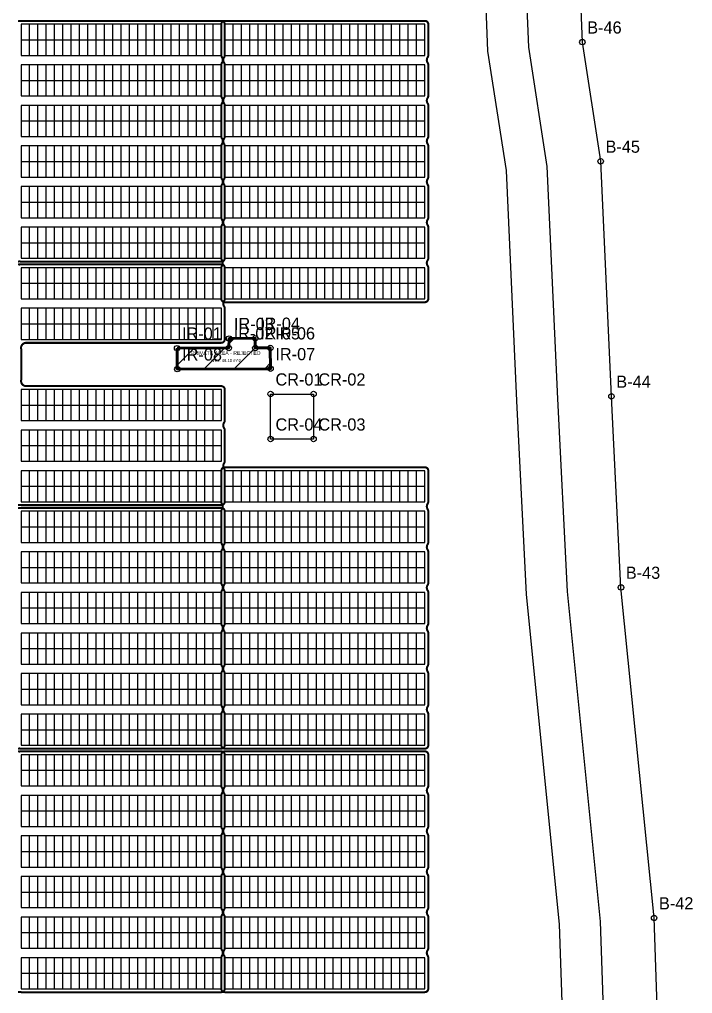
# Model space of a CAD drawing. Header units: metres. Extents: x 534950 to 535747, y 2266404 to 2267123.
# Drawn here: x 535087.8 to 535187.3, y 2266716.9 to 2266860.9 of the extents above; entities that cross this region are included whole.
import ezdxf
from ezdxf.enums import TextEntityAlignment as Align

# ---------------------------------------------------------------- set-up
doc = ezdxf.new("R2010")
doc.units = ezdxf.units.M
for name, color, linetype in [('BOUNDARY', 7, 'Continuous'), ('BOUNDARY_POINTS', 7, 'Continuous'), ('CONTROL_ROOM_POINTS', 1, 'Continuous'), ('EXCLUSIONS', 1, 'Continuous'), ('GROUP_BOUNDARY', 1, 'Continuous'), ('INVERTER_ROOM_POINTS', 6, 'Continuous'), ('MODULES', 5, 'Continuous'), ('PRIVATE_AREA_HATCH', 1, 'Continuous'), ('PRIVATE_AREA_LABEL', 1, 'Continuous'), ('PRIVATE_AREA_OUTLINE', 1, 'Continuous'), ('PV_TABLES', 3, 'Continuous'), ('SERVICE_ROAD', 1, 'Continuous')]:
    doc.layers.add(name, color=color, linetype=linetype)

# ---------------------------------------------------------------- blocks, each defined once
blk = doc.blocks.new('PV_TABLE_2x24')
at = {"layer": 'MODULES'}
for p, q in [((1.23333, 0), (1.23333, 4.6)), ((2.46666, 0), (2.46666, 4.6)), ((3.69999, 0), (3.69999, 4.6)), ((4.93332, 0), (4.93332, 4.6)), ((6.16665, 0), (6.16665, 4.6)), ((7.39998, 0), (7.39998, 4.6)), ((8.63331, 0), (8.63331, 4.6)), ((9.86664, 0), (9.86664, 4.6)), ((11.09997, 0), (11.09997, 4.6)), ((12.3333, 0), (12.3333, 4.6)), ((13.56663, 0), (13.56663, 4.6)), ((14.79996, 0), (14.79996, 4.6)), ((16.03329, 0), (16.03329, 4.6)), ((17.26662, 0), (17.26662, 4.6)), ((18.49995, 0), (18.49995, 4.6)), ((19.73328, 0), (19.73328, 4.6)), ((20.96661, 0), (20.96661, 4.6)), ((22.19994, 0), (22.19994, 4.6)), ((23.43327, 0), (23.43327, 4.6)), ((24.6666, 0), (24.6666, 4.6)), ((25.89993, 0), (25.89993, 4.6)), ((27.13326, 0), (27.13326, 4.6)), ((28.36659, 0), (28.36659, 4.6)), ((0, 2.3), (29.59992, 2.3))]:
    blk.add_line(p, q, dxfattribs=at)
blk.add_lwpolyline([(0, 0), (29.59992, 0), (29.59992, 4.6), (0, 4.6)], close=True, dxfattribs=at)

msp = doc.modelspace()

# ---------------------------------------------------------------- hatches: boundary and pattern name
at = {"layer": 'PRIVATE_AREA_HATCH'}
h = msp.add_hatch(dxfattribs=at)
h.set_pattern_fill('ANSI31')
h.paths.add_polyline_path([(535111.1, 2266812.33), (535118.74, 2266812.36), (535118.78, 2266813.75), (535122.65, 2266813.79), (535122.66, 2266812.36), (535124.88, 2266812.36), (535124.91, 2266809.29), (535111.12, 2266809.23), (535111.1, 2266812.33)])

# ---------------------------------------------------------------- linework, layer by layer
at = {"layer": 'BOUNDARY'}
msp.add_lwpolyline([(535183.21, 2266681.49), (535181.63, 2266728.1), (535176.73, 2266776.96), (535175.32, 2266805.21), (535173.73, 2266839.96), (535171.02, 2266857.58), (535170.38, 2266873.39)], dxfattribs=at)
at = {"layer": 'BOUNDARY_POINTS'}
for centre in [(535171.02, 2266857.58), (535173.73, 2266839.96), (535175.32, 2266805.21), (535176.73, 2266776.96), (535181.63, 2266728.1)]:
    msp.add_circle(centre, 0.4, dxfattribs=at)
at = {"layer": 'CONTROL_ROOM_POINTS'}
for centre in [(535124.92, 2266805.55), (535131.28, 2266805.55), (535124.92, 2266798.89), (535131.28, 2266798.89)]:
    msp.add_circle(centre, 0.4, dxfattribs=at)
at = {"layer": 'EXCLUSIONS'}
for points in [[(535111.1, 2266812.33), (535118.74, 2266812.36), (535118.78, 2266813.75), (535122.65, 2266813.79), (535122.66, 2266812.36), (535124.88, 2266812.36), (535124.91, 2266809.29), (535111.12, 2266809.23), (535111.1, 2266812.33)], [(535111.1, 2266812.33), (535118.74, 2266812.36), (535118.78, 2266813.75), (535122.65, 2266813.79), (535122.66, 2266812.36), (535124.88, 2266812.36), (535124.91, 2266809.29), (535111.12, 2266809.23), (535111.1, 2266812.33)], [(535124.92, 2266805.55), (535131.28, 2266805.55), (535131.28, 2266798.89), (535124.92, 2266798.89), (535124.92, 2266805.55)]]:
    msp.add_lwpolyline(points, close=True, dxfattribs=at)
at = {"layer": 'GROUP_BOUNDARY', "color": 5, "lineweight": 211, "true_color": 0x006ef0, "const_width": 0.3}
for points in [[(535087.58, 2266860.72), (535087.66, 2266860.71), (535087.68, 2266860.71), (535087.75, 2266860.7), (535087.83, 2266860.7), (535087.9, 2266860.71), (535087.99, 2266860.72), (535088.05, 2266860.72), (535117.62, 2266860.72), (535117.68, 2266860.72), (535117.73, 2266860.71), (535117.78, 2266860.7), (535117.83, 2266860.68), (535117.87, 2266860.66), (535117.91, 2266860.64), (535117.95, 2266860.61), (535117.99, 2266860.58), (535118.02, 2266860.54), (535118.05, 2266860.5), (535118.08, 2266860.46), (535118.1, 2266860.41), (535118.11, 2266860.37), (535118.13, 2266860.32), (535118.13, 2266860.27), (535118.14, 2266860.2), (535118.14, 2266855.64), (535118.13, 2266855.57), (535118.13, 2266855.53), (535118.11, 2266855.48), (535118.1, 2266855.43), (535118.08, 2266855.39), (535118.04, 2266855.32), (535118.03, 2266855.31), (535117.99, 2266855.24), (535117.96, 2266855.17), (535117.94, 2266855.1), (535117.93, 2266855.03), (535117.92, 2266854.96), (535117.92, 2266854.88), (535117.93, 2266854.81), (535117.94, 2266854.74), (535117.97, 2266854.67), (535117.99, 2266854.6), (535118.03, 2266854.53), (535118.08, 2266854.46), (535118.1, 2266854.41), (535118.11, 2266854.37), (535118.13, 2266854.32), (535118.13, 2266854.27), (535118.14, 2266854.2), (535118.14, 2266849.64), (535118.13, 2266849.57), (535118.13, 2266849.53), (535118.11, 2266849.48), (535118.1, 2266849.43), (535118.08, 2266849.39), (535118.04, 2266849.32), (535118.03, 2266849.31), (535117.99, 2266849.24), (535117.96, 2266849.17), (535117.94, 2266849.1), (535117.93, 2266849.03), (535117.92, 2266848.96), (535117.92, 2266848.88), (535117.93, 2266848.81), (535117.94, 2266848.74), (535117.97, 2266848.67), (535117.99, 2266848.6), (535118.03, 2266848.53), (535118.08, 2266848.46), (535118.1, 2266848.41), (535118.11, 2266848.37), (535118.13, 2266848.32), (535118.13, 2266848.27), (535118.14, 2266848.2), (535118.14, 2266843.64), (535118.13, 2266843.57), (535118.13, 2266843.53), (535118.11, 2266843.48), (535118.1, 2266843.43), (535118.08, 2266843.39), (535118.04, 2266843.32), (535118.03, 2266843.31), (535117.99, 2266843.24), (535117.96, 2266843.17), (535117.94, 2266843.1), (535117.93, 2266843.03), (535117.92, 2266842.96), (535117.92, 2266842.88), (535117.93, 2266842.81), (535117.94, 2266842.74), (535117.97, 2266842.67), (535117.99, 2266842.6), (535118.03, 2266842.53), (535118.08, 2266842.46), (535118.1, 2266842.41), (535118.11, 2266842.37), (535118.13, 2266842.32), (535118.13, 2266842.27), (535118.14, 2266842.2), (535118.14, 2266837.64), (535118.13, 2266837.57), (535118.13, 2266837.53), (535118.11, 2266837.48), (535118.1, 2266837.43), (535118.08, 2266837.39), (535118.04, 2266837.32), (535118.03, 2266837.31), (535117.99, 2266837.24), (535117.96, 2266837.17), (535117.94, 2266837.1), (535117.93, 2266837.03), (535117.92, 2266836.96), (535117.92, 2266836.88), (535117.93, 2266836.81), (535117.94, 2266836.74), (535117.97, 2266836.67), (535117.99, 2266836.6), (535118.03, 2266836.53), (535118.08, 2266836.46), (535118.1, 2266836.41), (535118.11, 2266836.37), (535118.13, 2266836.32), (535118.13, 2266836.27), (535118.14, 2266836.2), (535118.14, 2266831.64), (535118.13, 2266831.57), (535118.13, 2266831.53), (535118.11, 2266831.48), (535118.1, 2266831.43), (535118.08, 2266831.39), (535118.04, 2266831.32), (535118.03, 2266831.31), (535117.99, 2266831.24), (535117.96, 2266831.17), (535117.94, 2266831.1), (535117.93, 2266831.03), (535117.92, 2266830.96), (535117.92, 2266830.88), (535117.93, 2266830.81), (535117.94, 2266830.74), (535117.97, 2266830.67), (535117.99, 2266830.6), (535118.03, 2266830.53), (535118.08, 2266830.46), (535118.1, 2266830.41), (535118.11, 2266830.37), (535118.13, 2266830.32), (535118.13, 2266830.27), (535118.14, 2266830.2), (535118.14, 2266825.64), (535118.13, 2266825.57), (535118.13, 2266825.53), (535118.11, 2266825.48), (535118.1, 2266825.43), (535118.08, 2266825.39), (535118.05, 2266825.35), (535118.02, 2266825.31), (535117.99, 2266825.27), (535117.95, 2266825.24), (535117.91, 2266825.21), (535117.87, 2266825.18), (535117.83, 2266825.16), (535117.78, 2266825.15), (535117.73, 2266825.13), (535117.68, 2266825.13), (535117.62, 2266825.12), (535088.05, 2266825.12), (535087.99, 2266825.13), (535087.91, 2266825.14), (535087.89, 2266825.14), (535087.82, 2266825.15), (535087.75, 2266825.15), (535087.67, 2266825.14), (535087.58, 2266825.13)], [(535087.58, 2266824.72), (535087.66, 2266824.71), (535087.68, 2266824.71), (535087.75, 2266824.7), (535087.83, 2266824.7), (535087.9, 2266824.71), (535087.99, 2266824.72), (535088.05, 2266824.72), (535117.62, 2266824.72), (535117.68, 2266824.72), (535117.73, 2266824.71), (535117.78, 2266824.7), (535117.83, 2266824.68), (535117.87, 2266824.66), (535117.91, 2266824.64), (535117.95, 2266824.61), (535117.99, 2266824.58), (535118.02, 2266824.54), (535118.05, 2266824.5), (535118.08, 2266824.46), (535118.1, 2266824.41), (535118.11, 2266824.37), (535118.13, 2266824.32), (535118.13, 2266824.27), (535118.14, 2266824.2), (535118.14, 2266819.64), (535118.13, 2266819.57), (535118.13, 2266819.53), (535118.11, 2266819.48), (535118.1, 2266819.43), (535118.08, 2266819.39), (535118.04, 2266819.32), (535118.03, 2266819.31), (535117.99, 2266819.24), (535117.96, 2266819.17), (535117.94, 2266819.1), (535117.93, 2266819.03), (535117.92, 2266818.96), (535117.92, 2266818.88), (535117.93, 2266818.81), (535117.94, 2266818.74), (535117.97, 2266818.67), (535117.99, 2266818.6), (535118.03, 2266818.53), (535118.08, 2266818.46), (535118.1, 2266818.41), (535118.11, 2266818.37), (535118.13, 2266818.32), (535118.13, 2266818.27), (535118.14, 2266818.2), (535118.14, 2266813.64), (535118.13, 2266813.57), (535118.13, 2266813.53), (535118.11, 2266813.48), (535118.1, 2266813.43), (535118.08, 2266813.39), (535118.05, 2266813.35), (535118.02, 2266813.31), (535117.99, 2266813.27), (535117.95, 2266813.24), (535117.91, 2266813.21), (535117.87, 2266813.18), (535117.83, 2266813.16), (535117.78, 2266813.15), (535117.73, 2266813.13), (535117.68, 2266813.13), (535117.62, 2266813.12), (535088.78, 2266813.12), (535088.7, 2266813.12), (535088.63, 2266813.11), (535088.55, 2266813.09), (535088.48, 2266813.06), (535088.41, 2266813.03), (535088.35, 2266812.99), (535088.29, 2266812.94), (535088.23, 2266812.89), (535088.18, 2266812.83), (535088.14, 2266812.77), (535088.1, 2266812.71), (535088.07, 2266812.64), (535088.05, 2266812.56), (535088.03, 2266812.49), (535088.03, 2266812.41), (535088.03, 2266812.34), (535088.03, 2266812.28), (535088.04, 2266812.2), (535088.04, 2266807.64), (535088.03, 2266807.56), (535088.03, 2266807.51), (535088.03, 2266807.43), (535088.03, 2266807.36), (535088.05, 2266807.28), (535088.07, 2266807.21), (535088.1, 2266807.14), (535088.14, 2266807.07), (535088.18, 2266807.01), (535088.23, 2266806.96), (535088.29, 2266806.9), (535088.35, 2266806.86), (535088.41, 2266806.82), (535088.48, 2266806.78), (535088.55, 2266806.76), (535088.63, 2266806.74), (535088.7, 2266806.73), (535088.78, 2266806.72), (535117.62, 2266806.72), (535117.68, 2266806.72), (535117.73, 2266806.71), (535117.78, 2266806.7), (535117.83, 2266806.68), (535117.87, 2266806.66), (535117.91, 2266806.64), (535117.95, 2266806.61), (535117.99, 2266806.58), (535118.02, 2266806.54), (535118.05, 2266806.5), (535118.08, 2266806.46), (535118.1, 2266806.41), (535118.11, 2266806.37), (535118.13, 2266806.32), (535118.13, 2266806.27), (535118.14, 2266806.2), (535118.14, 2266801.64), (535118.13, 2266801.57), (535118.13, 2266801.53), (535118.11, 2266801.48), (535118.1, 2266801.43), (535118.08, 2266801.39), (535118.04, 2266801.32), (535118.03, 2266801.31), (535117.99, 2266801.24), (535117.96, 2266801.17), (535117.94, 2266801.1), (535117.93, 2266801.03), (535117.92, 2266800.96), (535117.92, 2266800.88), (535117.93, 2266800.81), (535117.94, 2266800.74), (535117.97, 2266800.67), (535117.99, 2266800.6), (535118.03, 2266800.53), (535118.08, 2266800.46), (535118.1, 2266800.41), (535118.11, 2266800.37), (535118.13, 2266800.32), (535118.13, 2266800.27), (535118.14, 2266800.2), (535118.14, 2266795.64), (535118.13, 2266795.57), (535118.13, 2266795.53), (535118.11, 2266795.48), (535118.1, 2266795.43), (535118.08, 2266795.39), (535118.04, 2266795.32), (535118.03, 2266795.31), (535117.99, 2266795.24), (535117.96, 2266795.17), (535117.94, 2266795.1), (535117.93, 2266795.03), (535117.92, 2266794.96), (535117.92, 2266794.88), (535117.93, 2266794.81), (535117.94, 2266794.74), (535117.97, 2266794.67), (535117.99, 2266794.6), (535118.03, 2266794.53), (535118.08, 2266794.46), (535118.1, 2266794.41), (535118.11, 2266794.37), (535118.13, 2266794.32), (535118.13, 2266794.27), (535118.14, 2266794.2), (535118.14, 2266789.64), (535118.13, 2266789.57), (535118.13, 2266789.53), (535118.11, 2266789.48), (535118.1, 2266789.43), (535118.08, 2266789.39), (535118.05, 2266789.35), (535118.02, 2266789.31), (535117.99, 2266789.27), (535117.95, 2266789.24), (535117.91, 2266789.21), (535117.87, 2266789.18), (535117.83, 2266789.16), (535117.78, 2266789.15), (535117.73, 2266789.13), (535117.68, 2266789.13), (535117.62, 2266789.12), (535088.05, 2266789.12), (535087.99, 2266789.13), (535087.91, 2266789.14), (535087.89, 2266789.14), (535087.82, 2266789.15), (535087.75, 2266789.15), (535087.67, 2266789.14), (535087.58, 2266789.13)]]:
    msp.add_lwpolyline(points, dxfattribs=at)
at = {"layer": 'GROUP_BOUNDARY', "color": 1, "lineweight": 211, "true_color": 0xdc143c, "const_width": 0.3}
msp.add_lwpolyline([(535117.64, 2266824.27), (535117.65, 2266824.32), (535117.66, 2266824.37), (535117.67, 2266824.41), (535117.7, 2266824.46), (535117.74, 2266824.53), (535117.74, 2266824.54), (535117.78, 2266824.6), (535117.81, 2266824.67), (535117.83, 2266824.74), (535117.84, 2266824.81), (535117.85, 2266824.89), (535117.85, 2266824.96), (535117.84, 2266825.04), (535117.83, 2266825.11), (535117.81, 2266825.18), (535117.78, 2266825.25), (535117.74, 2266825.31), (535117.69, 2266825.39), (535117.67, 2266825.43), (535117.66, 2266825.48), (535117.65, 2266825.53), (535117.64, 2266825.57), (535117.64, 2266825.64), (535117.64, 2266830.2), (535117.64, 2266830.27), (535117.65, 2266830.32), (535117.66, 2266830.37), (535117.67, 2266830.41), (535117.7, 2266830.46), (535117.74, 2266830.53), (535117.74, 2266830.54), (535117.78, 2266830.6), (535117.81, 2266830.67), (535117.83, 2266830.74), (535117.84, 2266830.81), (535117.85, 2266830.89), (535117.85, 2266830.96), (535117.84, 2266831.04), (535117.83, 2266831.11), (535117.81, 2266831.18), (535117.78, 2266831.25), (535117.74, 2266831.31), (535117.69, 2266831.39), (535117.67, 2266831.43), (535117.66, 2266831.48), (535117.65, 2266831.53), (535117.64, 2266831.57), (535117.64, 2266831.64), (535117.64, 2266836.2), (535117.64, 2266836.27), (535117.65, 2266836.32), (535117.66, 2266836.37), (535117.67, 2266836.41), (535117.7, 2266836.46), (535117.74, 2266836.53), (535117.74, 2266836.54), (535117.78, 2266836.6), (535117.81, 2266836.67), (535117.83, 2266836.74), (535117.84, 2266836.81), (535117.85, 2266836.89), (535117.85, 2266836.96), (535117.84, 2266837.04), (535117.83, 2266837.11), (535117.81, 2266837.18), (535117.78, 2266837.25), (535117.74, 2266837.31), (535117.69, 2266837.39), (535117.67, 2266837.43), (535117.66, 2266837.48), (535117.65, 2266837.53), (535117.64, 2266837.57), (535117.64, 2266837.64), (535117.64, 2266842.2), (535117.64, 2266842.27), (535117.65, 2266842.32), (535117.66, 2266842.37), (535117.67, 2266842.41), (535117.7, 2266842.46), (535117.74, 2266842.53), (535117.74, 2266842.54), (535117.78, 2266842.6), (535117.81, 2266842.67), (535117.83, 2266842.74), (535117.84, 2266842.81), (535117.85, 2266842.89), (535117.85, 2266842.96), (535117.84, 2266843.04), (535117.83, 2266843.11), (535117.81, 2266843.18), (535117.78, 2266843.25), (535117.74, 2266843.31), (535117.69, 2266843.39), (535117.67, 2266843.43), (535117.66, 2266843.48), (535117.65, 2266843.53), (535117.64, 2266843.57), (535117.64, 2266843.64), (535117.64, 2266848.2), (535117.64, 2266848.27), (535117.65, 2266848.32), (535117.66, 2266848.37), (535117.67, 2266848.41), (535117.7, 2266848.46), (535117.74, 2266848.53), (535117.74, 2266848.54), (535117.78, 2266848.6), (535117.81, 2266848.67), (535117.83, 2266848.74), (535117.84, 2266848.81), (535117.85, 2266848.89), (535117.85, 2266848.96), (535117.84, 2266849.04), (535117.83, 2266849.11), (535117.81, 2266849.18), (535117.78, 2266849.25), (535117.74, 2266849.31), (535117.69, 2266849.39), (535117.67, 2266849.43), (535117.66, 2266849.48), (535117.65, 2266849.53), (535117.64, 2266849.57), (535117.64, 2266849.64), (535117.64, 2266854.2), (535117.64, 2266854.27), (535117.65, 2266854.32), (535117.66, 2266854.37), (535117.67, 2266854.41), (535117.7, 2266854.46), (535117.74, 2266854.53), (535117.74, 2266854.54), (535117.78, 2266854.6), (535117.81, 2266854.67), (535117.83, 2266854.74), (535117.84, 2266854.81), (535117.85, 2266854.89), (535117.85, 2266854.96), (535117.84, 2266855.04), (535117.83, 2266855.11), (535117.81, 2266855.18), (535117.78, 2266855.25), (535117.74, 2266855.31), (535117.69, 2266855.39), (535117.67, 2266855.43), (535117.66, 2266855.48), (535117.65, 2266855.53), (535117.64, 2266855.57), (535117.64, 2266855.64), (535117.64, 2266860.2), (535117.64, 2266860.27), (535117.65, 2266860.32), (535117.66, 2266860.37), (535117.67, 2266860.41), (535117.7, 2266860.46), (535117.72, 2266860.5), (535117.75, 2266860.54), (535117.78, 2266860.58), (535117.82, 2266860.61), (535117.86, 2266860.64), (535117.9, 2266860.66), (535117.94, 2266860.68), (535117.99, 2266860.7), (535118.04, 2266860.71), (535118.09, 2266860.72), (535118.15, 2266860.72), (535147.72, 2266860.72), (535147.78, 2266860.72), (535147.83, 2266860.71), (535147.88, 2266860.7), (535147.93, 2266860.68), (535147.97, 2266860.66), (535148.01, 2266860.64), (535148.05, 2266860.61), (535148.09, 2266860.58), (535148.12, 2266860.54), (535148.15, 2266860.5), (535148.18, 2266860.46), (535148.2, 2266860.41), (535148.21, 2266860.37), (535148.23, 2266860.32), (535148.23, 2266860.27), (535148.24, 2266860.2), (535148.24, 2266855.64), (535148.23, 2266855.57), (535148.23, 2266855.53), (535148.21, 2266855.48), (535148.2, 2266855.43), (535148.18, 2266855.39), (535148.14, 2266855.32), (535148.13, 2266855.31), (535148.09, 2266855.24), (535148.06, 2266855.17), (535148.04, 2266855.1), (535148.03, 2266855.03), (535148.02, 2266854.96), (535148.02, 2266854.88), (535148.03, 2266854.81), (535148.04, 2266854.74), (535148.07, 2266854.67), (535148.09, 2266854.6), (535148.13, 2266854.53), (535148.18, 2266854.46), (535148.2, 2266854.41), (535148.21, 2266854.37), (535148.23, 2266854.32), (535148.23, 2266854.27), (535148.24, 2266854.2), (535148.24, 2266849.64), (535148.23, 2266849.57), (535148.23, 2266849.53), (535148.21, 2266849.48), (535148.2, 2266849.43), (535148.18, 2266849.39), (535148.14, 2266849.32), (535148.13, 2266849.31), (535148.09, 2266849.24), (535148.06, 2266849.17), (535148.04, 2266849.1), (535148.03, 2266849.03), (535148.02, 2266848.96), (535148.02, 2266848.88), (535148.03, 2266848.81), (535148.04, 2266848.74), (535148.07, 2266848.67), (535148.09, 2266848.6), (535148.13, 2266848.53), (535148.18, 2266848.46), (535148.2, 2266848.41), (535148.21, 2266848.37), (535148.23, 2266848.32), (535148.23, 2266848.27), (535148.24, 2266848.2), (535148.24, 2266843.64), (535148.23, 2266843.57), (535148.23, 2266843.53), (535148.21, 2266843.48), (535148.2, 2266843.43), (535148.18, 2266843.39), (535148.14, 2266843.32), (535148.13, 2266843.31), (535148.09, 2266843.24), (535148.06, 2266843.17), (535148.04, 2266843.1), (535148.03, 2266843.03), (535148.02, 2266842.96), (535148.02, 2266842.88), (535148.03, 2266842.81), (535148.04, 2266842.74), (535148.07, 2266842.67), (535148.09, 2266842.6), (535148.13, 2266842.53), (535148.18, 2266842.46), (535148.2, 2266842.41), (535148.21, 2266842.37), (535148.23, 2266842.32), (535148.23, 2266842.27), (535148.24, 2266842.2), (535148.24, 2266837.64), (535148.23, 2266837.57), (535148.23, 2266837.53), (535148.21, 2266837.48), (535148.2, 2266837.43), (535148.18, 2266837.39), (535148.14, 2266837.32), (535148.13, 2266837.31), (535148.09, 2266837.24), (535148.06, 2266837.17), (535148.04, 2266837.1), (535148.03, 2266837.03), (535148.02, 2266836.96), (535148.02, 2266836.88), (535148.03, 2266836.81), (535148.04, 2266836.74), (535148.07, 2266836.67), (535148.09, 2266836.6), (535148.13, 2266836.53), (535148.18, 2266836.46), (535148.2, 2266836.41), (535148.21, 2266836.37), (535148.23, 2266836.32), (535148.23, 2266836.27), (535148.24, 2266836.2), (535148.24, 2266831.64), (535148.23, 2266831.57), (535148.23, 2266831.53), (535148.21, 2266831.48), (535148.2, 2266831.43), (535148.18, 2266831.39), (535148.14, 2266831.32), (535148.13, 2266831.31), (535148.09, 2266831.24), (535148.06, 2266831.17), (535148.04, 2266831.1), (535148.03, 2266831.03), (535148.02, 2266830.96), (535148.02, 2266830.88), (535148.03, 2266830.81), (535148.04, 2266830.74), (535148.07, 2266830.67), (535148.09, 2266830.6), (535148.13, 2266830.53), (535148.18, 2266830.46), (535148.2, 2266830.41), (535148.21, 2266830.37), (535148.23, 2266830.32), (535148.23, 2266830.27), (535148.24, 2266830.2), (535148.24, 2266825.64), (535148.23, 2266825.57), (535148.23, 2266825.53), (535148.21, 2266825.48), (535148.2, 2266825.43), (535148.18, 2266825.39), (535148.14, 2266825.32), (535148.13, 2266825.31), (535148.09, 2266825.24), (535148.06, 2266825.17), (535148.04, 2266825.1), (535148.03, 2266825.03), (535148.02, 2266824.96), (535148.02, 2266824.88), (535148.03, 2266824.81), (535148.04, 2266824.74), (535148.07, 2266824.67), (535148.09, 2266824.6), (535148.13, 2266824.53), (535148.18, 2266824.46), (535148.2, 2266824.41), (535148.21, 2266824.37), (535148.23, 2266824.32), (535148.23, 2266824.27), (535148.24, 2266824.2), (535148.24, 2266819.64), (535148.23, 2266819.57), (535148.23, 2266819.53), (535148.21, 2266819.48), (535148.2, 2266819.43), (535148.18, 2266819.39), (535148.15, 2266819.35), (535148.12, 2266819.31), (535148.09, 2266819.27), (535148.05, 2266819.24), (535148.01, 2266819.21), (535147.97, 2266819.18), (535147.93, 2266819.16), (535147.88, 2266819.15), (535147.83, 2266819.13), (535147.78, 2266819.13), (535147.72, 2266819.12), (535118.15, 2266819.12), (535118.09, 2266819.13), (535118.04, 2266819.13), (535117.99, 2266819.15), (535117.94, 2266819.16), (535117.9, 2266819.18), (535117.86, 2266819.21), (535117.82, 2266819.24), (535117.78, 2266819.27), (535117.75, 2266819.31), (535117.72, 2266819.35), (535117.7, 2266819.39), (535117.67, 2266819.43), (535117.66, 2266819.48), (535117.65, 2266819.53), (535117.64, 2266819.57), (535117.64, 2266819.64), (535117.64, 2266824.2), (535117.64, 2266824.27)], close=True, dxfattribs=at)
at = {"layer": 'GROUP_BOUNDARY', "color": 5, "lineweight": 211, "true_color": 0x006ef0, "const_width": 0.3}
for points in [[(535117.64, 2266758.27), (535117.65, 2266758.32), (535117.66, 2266758.37), (535117.67, 2266758.41), (535117.7, 2266758.46), (535117.74, 2266758.53), (535117.74, 2266758.54), (535117.78, 2266758.6), (535117.81, 2266758.67), (535117.83, 2266758.74), (535117.84, 2266758.81), (535117.85, 2266758.89), (535117.85, 2266758.96), (535117.84, 2266759.04), (535117.83, 2266759.11), (535117.81, 2266759.18), (535117.78, 2266759.25), (535117.74, 2266759.31), (535117.69, 2266759.39), (535117.67, 2266759.43), (535117.66, 2266759.48), (535117.65, 2266759.53), (535117.64, 2266759.57), (535117.64, 2266759.64), (535117.64, 2266764.2), (535117.64, 2266764.27), (535117.65, 2266764.32), (535117.66, 2266764.37), (535117.67, 2266764.41), (535117.7, 2266764.46), (535117.74, 2266764.53), (535117.74, 2266764.54), (535117.78, 2266764.6), (535117.81, 2266764.67), (535117.83, 2266764.74), (535117.84, 2266764.81), (535117.85, 2266764.89), (535117.85, 2266764.96), (535117.84, 2266765.04), (535117.83, 2266765.11), (535117.81, 2266765.18), (535117.78, 2266765.25), (535117.74, 2266765.31), (535117.69, 2266765.39), (535117.67, 2266765.43), (535117.66, 2266765.48), (535117.65, 2266765.53), (535117.64, 2266765.57), (535117.64, 2266765.64), (535117.64, 2266770.2), (535117.64, 2266770.27), (535117.65, 2266770.32), (535117.66, 2266770.37), (535117.67, 2266770.41), (535117.7, 2266770.46), (535117.74, 2266770.53), (535117.74, 2266770.54), (535117.78, 2266770.6), (535117.81, 2266770.67), (535117.83, 2266770.74), (535117.84, 2266770.81), (535117.85, 2266770.89), (535117.85, 2266770.96), (535117.84, 2266771.04), (535117.83, 2266771.11), (535117.81, 2266771.18), (535117.78, 2266771.25), (535117.74, 2266771.31), (535117.69, 2266771.39), (535117.67, 2266771.43), (535117.66, 2266771.48), (535117.65, 2266771.53), (535117.64, 2266771.57), (535117.64, 2266771.64), (535117.64, 2266776.2), (535117.64, 2266776.27), (535117.65, 2266776.32), (535117.66, 2266776.37), (535117.67, 2266776.41), (535117.7, 2266776.46), (535117.74, 2266776.53), (535117.74, 2266776.54), (535117.78, 2266776.6), (535117.81, 2266776.67), (535117.83, 2266776.74), (535117.84, 2266776.81), (535117.85, 2266776.89), (535117.85, 2266776.96), (535117.84, 2266777.04), (535117.83, 2266777.11), (535117.81, 2266777.18), (535117.78, 2266777.25), (535117.74, 2266777.31), (535117.69, 2266777.39), (535117.67, 2266777.43), (535117.66, 2266777.48), (535117.65, 2266777.53), (535117.64, 2266777.57), (535117.64, 2266777.64), (535117.64, 2266782.2), (535117.64, 2266782.27), (535117.65, 2266782.32), (535117.66, 2266782.37), (535117.67, 2266782.41), (535117.7, 2266782.46), (535117.74, 2266782.53), (535117.74, 2266782.54), (535117.78, 2266782.6), (535117.81, 2266782.67), (535117.83, 2266782.74), (535117.84, 2266782.81), (535117.85, 2266782.89), (535117.85, 2266782.96), (535117.84, 2266783.04), (535117.83, 2266783.11), (535117.81, 2266783.18), (535117.78, 2266783.25), (535117.74, 2266783.31), (535117.69, 2266783.39), (535117.67, 2266783.43), (535117.66, 2266783.48), (535117.65, 2266783.53), (535117.64, 2266783.57), (535117.64, 2266783.64), (535117.64, 2266788.2), (535117.64, 2266788.27), (535117.65, 2266788.32), (535117.66, 2266788.37), (535117.67, 2266788.41), (535117.7, 2266788.46), (535117.74, 2266788.53), (535117.74, 2266788.54), (535117.78, 2266788.6), (535117.81, 2266788.67), (535117.83, 2266788.74), (535117.84, 2266788.81), (535117.85, 2266788.89), (535117.85, 2266788.96), (535117.84, 2266789.04), (535117.83, 2266789.11), (535117.81, 2266789.18), (535117.78, 2266789.25), (535117.74, 2266789.31), (535117.69, 2266789.39), (535117.67, 2266789.43), (535117.66, 2266789.48), (535117.65, 2266789.53), (535117.64, 2266789.57), (535117.64, 2266789.64), (535117.64, 2266794.2), (535117.64, 2266794.27), (535117.65, 2266794.32), (535117.66, 2266794.37), (535117.67, 2266794.41), (535117.7, 2266794.46), (535117.72, 2266794.5), (535117.75, 2266794.54), (535117.78, 2266794.58), (535117.82, 2266794.61), (535117.86, 2266794.64), (535117.9, 2266794.66), (535117.94, 2266794.68), (535117.99, 2266794.7), (535118.04, 2266794.71), (535118.09, 2266794.72), (535118.15, 2266794.72), (535147.72, 2266794.72), (535147.78, 2266794.72), (535147.83, 2266794.71), (535147.88, 2266794.7), (535147.93, 2266794.68), (535147.97, 2266794.66), (535148.01, 2266794.64), (535148.05, 2266794.61), (535148.09, 2266794.58), (535148.12, 2266794.54), (535148.15, 2266794.5), (535148.18, 2266794.46), (535148.2, 2266794.41), (535148.21, 2266794.37), (535148.23, 2266794.32), (535148.23, 2266794.27), (535148.24, 2266794.2), (535148.24, 2266789.64), (535148.23, 2266789.57), (535148.23, 2266789.53), (535148.21, 2266789.48), (535148.2, 2266789.43), (535148.18, 2266789.39), (535148.14, 2266789.32), (535148.13, 2266789.31), (535148.09, 2266789.24), (535148.06, 2266789.17), (535148.04, 2266789.1), (535148.03, 2266789.03), (535148.02, 2266788.96), (535148.02, 2266788.88), (535148.03, 2266788.81), (535148.04, 2266788.74), (535148.07, 2266788.67), (535148.09, 2266788.6), (535148.13, 2266788.53), (535148.18, 2266788.46), (535148.2, 2266788.41), (535148.21, 2266788.37), (535148.23, 2266788.32), (535148.23, 2266788.27), (535148.24, 2266788.2), (535148.24, 2266783.64), (535148.23, 2266783.57), (535148.23, 2266783.53), (535148.21, 2266783.48), (535148.2, 2266783.43), (535148.18, 2266783.39), (535148.14, 2266783.32), (535148.13, 2266783.31), (535148.09, 2266783.24), (535148.06, 2266783.17), (535148.04, 2266783.1), (535148.03, 2266783.03), (535148.02, 2266782.96), (535148.02, 2266782.88), (535148.03, 2266782.81), (535148.04, 2266782.74), (535148.07, 2266782.67), (535148.09, 2266782.6), (535148.13, 2266782.53), (535148.18, 2266782.46), (535148.2, 2266782.41), (535148.21, 2266782.37), (535148.23, 2266782.32), (535148.23, 2266782.27), (535148.24, 2266782.2), (535148.24, 2266777.64), (535148.23, 2266777.57), (535148.23, 2266777.53), (535148.21, 2266777.48), (535148.2, 2266777.43), (535148.18, 2266777.39), (535148.14, 2266777.32), (535148.13, 2266777.31), (535148.09, 2266777.24), (535148.06, 2266777.17), (535148.04, 2266777.1), (535148.03, 2266777.03), (535148.02, 2266776.96), (535148.02, 2266776.88), (535148.03, 2266776.81), (535148.04, 2266776.74), (535148.07, 2266776.67), (535148.09, 2266776.6), (535148.13, 2266776.53), (535148.18, 2266776.46), (535148.2, 2266776.41), (535148.21, 2266776.37), (535148.23, 2266776.32), (535148.23, 2266776.27), (535148.24, 2266776.2), (535148.24, 2266771.64), (535148.23, 2266771.57), (535148.23, 2266771.53), (535148.21, 2266771.48), (535148.2, 2266771.43), (535148.18, 2266771.39), (535148.14, 2266771.32), (535148.13, 2266771.31), (535148.09, 2266771.24), (535148.06, 2266771.17), (535148.04, 2266771.1), (535148.03, 2266771.03), (535148.02, 2266770.96), (535148.02, 2266770.88), (535148.03, 2266770.81), (535148.04, 2266770.74), (535148.07, 2266770.67), (535148.09, 2266770.6), (535148.13, 2266770.53), (535148.18, 2266770.46), (535148.2, 2266770.41), (535148.21, 2266770.37), (535148.23, 2266770.32), (535148.23, 2266770.27), (535148.24, 2266770.2), (535148.24, 2266765.64), (535148.23, 2266765.57), (535148.23, 2266765.53), (535148.21, 2266765.48), (535148.2, 2266765.43), (535148.18, 2266765.39), (535148.14, 2266765.32), (535148.13, 2266765.31), (535148.09, 2266765.24), (535148.06, 2266765.17), (535148.04, 2266765.1), (535148.03, 2266765.03), (535148.02, 2266764.96), (535148.02, 2266764.88), (535148.03, 2266764.81), (535148.04, 2266764.74), (535148.07, 2266764.67), (535148.09, 2266764.6), (535148.13, 2266764.53), (535148.18, 2266764.46), (535148.2, 2266764.41), (535148.21, 2266764.37), (535148.23, 2266764.32), (535148.23, 2266764.27), (535148.24, 2266764.2), (535148.24, 2266759.64), (535148.23, 2266759.57), (535148.23, 2266759.53), (535148.21, 2266759.48), (535148.2, 2266759.43), (535148.18, 2266759.39), (535148.14, 2266759.32), (535148.13, 2266759.31), (535148.09, 2266759.24), (535148.06, 2266759.17), (535148.04, 2266759.1), (535148.03, 2266759.03), (535148.02, 2266758.96), (535148.02, 2266758.88), (535148.03, 2266758.81), (535148.04, 2266758.74), (535148.07, 2266758.67), (535148.09, 2266758.6), (535148.13, 2266758.53), (535148.18, 2266758.46), (535148.2, 2266758.41), (535148.21, 2266758.37), (535148.23, 2266758.32), (535148.23, 2266758.27), (535148.24, 2266758.2), (535148.24, 2266753.64), (535148.23, 2266753.57), (535148.23, 2266753.53), (535148.21, 2266753.48), (535148.2, 2266753.43), (535148.18, 2266753.39), (535148.15, 2266753.35), (535148.12, 2266753.31), (535148.09, 2266753.27), (535148.05, 2266753.24), (535148.01, 2266753.21), (535147.97, 2266753.18), (535147.93, 2266753.16), (535147.88, 2266753.15), (535147.83, 2266753.13), (535147.78, 2266753.13), (535147.72, 2266753.12), (535118.15, 2266753.12), (535118.09, 2266753.13), (535118.04, 2266753.13), (535117.99, 2266753.15), (535117.94, 2266753.16), (535117.9, 2266753.18), (535117.86, 2266753.21), (535117.82, 2266753.24), (535117.78, 2266753.27), (535117.75, 2266753.31), (535117.72, 2266753.35), (535117.7, 2266753.39), (535117.67, 2266753.43), (535117.66, 2266753.48), (535117.65, 2266753.53), (535117.64, 2266753.57), (535117.64, 2266753.64), (535117.64, 2266758.2), (535117.64, 2266758.27)], [(535117.64, 2266722.27), (535117.65, 2266722.32), (535117.66, 2266722.37), (535117.67, 2266722.41), (535117.7, 2266722.46), (535117.74, 2266722.53), (535117.74, 2266722.54), (535117.78, 2266722.6), (535117.81, 2266722.67), (535117.83, 2266722.74), (535117.84, 2266722.81), (535117.85, 2266722.89), (535117.85, 2266722.96), (535117.84, 2266723.04), (535117.83, 2266723.11), (535117.81, 2266723.18), (535117.78, 2266723.25), (535117.74, 2266723.31), (535117.69, 2266723.39), (535117.67, 2266723.43), (535117.66, 2266723.48), (535117.65, 2266723.53), (535117.64, 2266723.57), (535117.64, 2266723.64), (535117.64, 2266728.2), (535117.64, 2266728.27), (535117.65, 2266728.32), (535117.66, 2266728.37), (535117.67, 2266728.41), (535117.7, 2266728.46), (535117.74, 2266728.53), (535117.74, 2266728.54), (535117.78, 2266728.6), (535117.81, 2266728.67), (535117.83, 2266728.74), (535117.84, 2266728.81), (535117.85, 2266728.89), (535117.85, 2266728.96), (535117.84, 2266729.04), (535117.83, 2266729.11), (535117.81, 2266729.18), (535117.78, 2266729.25), (535117.74, 2266729.31), (535117.69, 2266729.39), (535117.67, 2266729.43), (535117.66, 2266729.48), (535117.65, 2266729.53), (535117.64, 2266729.57), (535117.64, 2266729.64), (535117.64, 2266734.2), (535117.64, 2266734.27), (535117.65, 2266734.32), (535117.66, 2266734.37), (535117.67, 2266734.41), (535117.7, 2266734.46), (535117.74, 2266734.53), (535117.74, 2266734.54), (535117.78, 2266734.6), (535117.81, 2266734.67), (535117.83, 2266734.74), (535117.84, 2266734.81), (535117.85, 2266734.89), (535117.85, 2266734.96), (535117.84, 2266735.04), (535117.83, 2266735.11), (535117.81, 2266735.18), (535117.78, 2266735.25), (535117.74, 2266735.31), (535117.69, 2266735.39), (535117.67, 2266735.43), (535117.66, 2266735.48), (535117.65, 2266735.53), (535117.64, 2266735.57), (535117.64, 2266735.64), (535117.64, 2266740.2), (535117.64, 2266740.27), (535117.65, 2266740.32), (535117.66, 2266740.37), (535117.67, 2266740.41), (535117.7, 2266740.46), (535117.74, 2266740.53), (535117.74, 2266740.54), (535117.78, 2266740.6), (535117.81, 2266740.67), (535117.83, 2266740.74), (535117.84, 2266740.81), (535117.85, 2266740.89), (535117.85, 2266740.96), (535117.84, 2266741.04), (535117.83, 2266741.11), (535117.81, 2266741.18), (535117.78, 2266741.25), (535117.74, 2266741.31), (535117.69, 2266741.39), (535117.67, 2266741.43), (535117.66, 2266741.48), (535117.65, 2266741.53), (535117.64, 2266741.57), (535117.64, 2266741.64), (535117.64, 2266746.2), (535117.64, 2266746.27), (535117.65, 2266746.32), (535117.66, 2266746.37), (535117.67, 2266746.41), (535117.7, 2266746.46), (535117.74, 2266746.53), (535117.74, 2266746.54), (535117.78, 2266746.6), (535117.81, 2266746.67), (535117.83, 2266746.74), (535117.84, 2266746.81), (535117.85, 2266746.89), (535117.85, 2266746.96), (535117.84, 2266747.04), (535117.83, 2266747.11), (535117.81, 2266747.18), (535117.78, 2266747.25), (535117.74, 2266747.31), (535117.69, 2266747.39), (535117.67, 2266747.43), (535117.66, 2266747.48), (535117.65, 2266747.53), (535117.64, 2266747.57), (535117.64, 2266747.64), (535117.64, 2266752.2), (535117.64, 2266752.27), (535117.65, 2266752.32), (535117.66, 2266752.37), (535117.67, 2266752.41), (535117.7, 2266752.46), (535117.72, 2266752.5), (535117.75, 2266752.54), (535117.78, 2266752.58), (535117.82, 2266752.61), (535117.86, 2266752.64), (535117.9, 2266752.66), (535117.94, 2266752.68), (535117.99, 2266752.7), (535118.04, 2266752.71), (535118.09, 2266752.72), (535118.15, 2266752.72), (535147.72, 2266752.72), (535147.78, 2266752.72), (535147.83, 2266752.71), (535147.88, 2266752.7), (535147.93, 2266752.68), (535147.97, 2266752.66), (535148.01, 2266752.64), (535148.05, 2266752.61), (535148.09, 2266752.58), (535148.12, 2266752.54), (535148.15, 2266752.5), (535148.18, 2266752.46), (535148.2, 2266752.41), (535148.21, 2266752.37), (535148.23, 2266752.32), (535148.23, 2266752.27), (535148.24, 2266752.2), (535148.24, 2266747.64), (535148.23, 2266747.57), (535148.23, 2266747.53), (535148.21, 2266747.48), (535148.2, 2266747.43), (535148.18, 2266747.39), (535148.14, 2266747.32), (535148.13, 2266747.31), (535148.09, 2266747.24), (535148.06, 2266747.17), (535148.04, 2266747.1), (535148.03, 2266747.03), (535148.02, 2266746.96), (535148.02, 2266746.88), (535148.03, 2266746.81), (535148.04, 2266746.74), (535148.07, 2266746.67), (535148.09, 2266746.6), (535148.13, 2266746.53), (535148.18, 2266746.46), (535148.2, 2266746.41), (535148.21, 2266746.37), (535148.23, 2266746.32), (535148.23, 2266746.27), (535148.24, 2266746.2), (535148.24, 2266741.64), (535148.23, 2266741.57), (535148.23, 2266741.53), (535148.21, 2266741.48), (535148.2, 2266741.43), (535148.18, 2266741.39), (535148.14, 2266741.32), (535148.13, 2266741.31), (535148.09, 2266741.24), (535148.06, 2266741.17), (535148.04, 2266741.1), (535148.03, 2266741.03), (535148.02, 2266740.96), (535148.02, 2266740.88), (535148.03, 2266740.81), (535148.04, 2266740.74), (535148.07, 2266740.67), (535148.09, 2266740.6), (535148.13, 2266740.53), (535148.18, 2266740.46), (535148.2, 2266740.41), (535148.21, 2266740.37), (535148.23, 2266740.32), (535148.23, 2266740.27), (535148.24, 2266740.2), (535148.24, 2266735.64), (535148.23, 2266735.57), (535148.23, 2266735.53), (535148.21, 2266735.48), (535148.2, 2266735.43), (535148.18, 2266735.39), (535148.14, 2266735.32), (535148.13, 2266735.31), (535148.09, 2266735.24), (535148.06, 2266735.17), (535148.04, 2266735.1), (535148.03, 2266735.03), (535148.02, 2266734.96), (535148.02, 2266734.88), (535148.03, 2266734.81), (535148.04, 2266734.74), (535148.07, 2266734.67), (535148.09, 2266734.6), (535148.13, 2266734.53), (535148.18, 2266734.46), (535148.2, 2266734.41), (535148.21, 2266734.37), (535148.23, 2266734.32), (535148.23, 2266734.27), (535148.24, 2266734.2), (535148.24, 2266729.64), (535148.23, 2266729.57), (535148.23, 2266729.53), (535148.21, 2266729.48), (535148.2, 2266729.43), (535148.18, 2266729.39), (535148.14, 2266729.32), (535148.13, 2266729.31), (535148.09, 2266729.24), (535148.06, 2266729.17), (535148.04, 2266729.1), (535148.03, 2266729.03), (535148.02, 2266728.96), (535148.02, 2266728.88), (535148.03, 2266728.81), (535148.04, 2266728.74), (535148.07, 2266728.67), (535148.09, 2266728.6), (535148.13, 2266728.53), (535148.18, 2266728.46), (535148.2, 2266728.41), (535148.21, 2266728.37), (535148.23, 2266728.32), (535148.23, 2266728.27), (535148.24, 2266728.2), (535148.24, 2266723.64), (535148.23, 2266723.57), (535148.23, 2266723.53), (535148.21, 2266723.48), (535148.2, 2266723.43), (535148.18, 2266723.39), (535148.14, 2266723.32), (535148.13, 2266723.31), (535148.09, 2266723.24), (535148.06, 2266723.17), (535148.04, 2266723.1), (535148.03, 2266723.03), (535148.02, 2266722.96), (535148.02, 2266722.88), (535148.03, 2266722.81), (535148.04, 2266722.74), (535148.07, 2266722.67), (535148.09, 2266722.6), (535148.13, 2266722.53), (535148.18, 2266722.46), (535148.2, 2266722.41), (535148.21, 2266722.37), (535148.23, 2266722.32), (535148.23, 2266722.27), (535148.24, 2266722.2), (535148.24, 2266717.64), (535148.23, 2266717.57), (535148.23, 2266717.53), (535148.21, 2266717.48), (535148.2, 2266717.43), (535148.18, 2266717.39), (535148.15, 2266717.35), (535148.12, 2266717.31), (535148.09, 2266717.27), (535148.05, 2266717.24), (535148.01, 2266717.21), (535147.97, 2266717.18), (535147.93, 2266717.16), (535147.88, 2266717.15), (535147.83, 2266717.13), (535147.78, 2266717.13), (535147.72, 2266717.12), (535118.15, 2266717.12), (535118.09, 2266717.13), (535118.04, 2266717.13), (535117.99, 2266717.15), (535117.94, 2266717.16), (535117.9, 2266717.18), (535117.86, 2266717.21), (535117.82, 2266717.24), (535117.78, 2266717.27), (535117.75, 2266717.31), (535117.72, 2266717.35), (535117.7, 2266717.39), (535117.67, 2266717.43), (535117.66, 2266717.48), (535117.65, 2266717.53), (535117.64, 2266717.57), (535117.64, 2266717.64), (535117.64, 2266722.2), (535117.64, 2266722.27)]]:
    msp.add_lwpolyline(points, close=True, dxfattribs=at)
at = {"layer": 'GROUP_BOUNDARY', "color": 1, "lineweight": 211, "true_color": 0xdc143c, "const_width": 0.3}
for points in [[(535087.58, 2266788.72), (535087.66, 2266788.71), (535087.68, 2266788.71), (535087.75, 2266788.7), (535087.83, 2266788.7), (535087.9, 2266788.71), (535087.99, 2266788.72), (535088.05, 2266788.72), (535117.62, 2266788.72), (535117.68, 2266788.72), (535117.73, 2266788.71), (535117.78, 2266788.7), (535117.83, 2266788.68), (535117.87, 2266788.66), (535117.91, 2266788.64), (535117.95, 2266788.61), (535117.99, 2266788.58), (535118.02, 2266788.54), (535118.05, 2266788.5), (535118.08, 2266788.46), (535118.1, 2266788.41), (535118.11, 2266788.37), (535118.13, 2266788.32), (535118.13, 2266788.27), (535118.14, 2266788.2), (535118.14, 2266783.64), (535118.13, 2266783.57), (535118.13, 2266783.53), (535118.11, 2266783.48), (535118.1, 2266783.43), (535118.08, 2266783.39), (535118.04, 2266783.32), (535118.03, 2266783.31), (535117.99, 2266783.24), (535117.96, 2266783.17), (535117.94, 2266783.1), (535117.93, 2266783.03), (535117.92, 2266782.96), (535117.92, 2266782.88), (535117.93, 2266782.81), (535117.94, 2266782.74), (535117.97, 2266782.67), (535117.99, 2266782.6), (535118.03, 2266782.53), (535118.08, 2266782.46), (535118.1, 2266782.41), (535118.11, 2266782.37), (535118.13, 2266782.32), (535118.13, 2266782.27), (535118.14, 2266782.2), (535118.14, 2266777.64), (535118.13, 2266777.57), (535118.13, 2266777.53), (535118.11, 2266777.48), (535118.1, 2266777.43), (535118.08, 2266777.39), (535118.04, 2266777.32), (535118.03, 2266777.31), (535117.99, 2266777.24), (535117.96, 2266777.17), (535117.94, 2266777.1), (535117.93, 2266777.03), (535117.92, 2266776.96), (535117.92, 2266776.88), (535117.93, 2266776.81), (535117.94, 2266776.74), (535117.97, 2266776.67), (535117.99, 2266776.6), (535118.03, 2266776.53), (535118.08, 2266776.46), (535118.1, 2266776.41), (535118.11, 2266776.37), (535118.13, 2266776.32), (535118.13, 2266776.27), (535118.14, 2266776.2), (535118.14, 2266771.64), (535118.13, 2266771.57), (535118.13, 2266771.53), (535118.11, 2266771.48), (535118.1, 2266771.43), (535118.08, 2266771.39), (535118.04, 2266771.32), (535118.03, 2266771.31), (535117.99, 2266771.24), (535117.96, 2266771.17), (535117.94, 2266771.1), (535117.93, 2266771.03), (535117.92, 2266770.96), (535117.92, 2266770.88), (535117.93, 2266770.81), (535117.94, 2266770.74), (535117.97, 2266770.67), (535117.99, 2266770.6), (535118.03, 2266770.53), (535118.08, 2266770.46), (535118.1, 2266770.41), (535118.11, 2266770.37), (535118.13, 2266770.32), (535118.13, 2266770.27), (535118.14, 2266770.2), (535118.14, 2266765.64), (535118.13, 2266765.57), (535118.13, 2266765.53), (535118.11, 2266765.48), (535118.1, 2266765.43), (535118.08, 2266765.39), (535118.04, 2266765.32), (535118.03, 2266765.31), (535117.99, 2266765.24), (535117.96, 2266765.17), (535117.94, 2266765.1), (535117.93, 2266765.03), (535117.92, 2266764.96), (535117.92, 2266764.88), (535117.93, 2266764.81), (535117.94, 2266764.74), (535117.97, 2266764.67), (535117.99, 2266764.6), (535118.03, 2266764.53), (535118.08, 2266764.46), (535118.1, 2266764.41), (535118.11, 2266764.37), (535118.13, 2266764.32), (535118.13, 2266764.27), (535118.14, 2266764.2), (535118.14, 2266759.64), (535118.13, 2266759.57), (535118.13, 2266759.53), (535118.11, 2266759.48), (535118.1, 2266759.43), (535118.08, 2266759.39), (535118.04, 2266759.32), (535118.03, 2266759.31), (535117.99, 2266759.24), (535117.96, 2266759.17), (535117.94, 2266759.1), (535117.93, 2266759.03), (535117.92, 2266758.96), (535117.92, 2266758.88), (535117.93, 2266758.81), (535117.94, 2266758.74), (535117.97, 2266758.67), (535117.99, 2266758.6), (535118.03, 2266758.53), (535118.08, 2266758.46), (535118.1, 2266758.41), (535118.11, 2266758.37), (535118.13, 2266758.32), (535118.13, 2266758.27), (535118.14, 2266758.2), (535118.14, 2266753.64), (535118.13, 2266753.57), (535118.13, 2266753.53), (535118.11, 2266753.48), (535118.1, 2266753.43), (535118.08, 2266753.39), (535118.05, 2266753.35), (535118.02, 2266753.31), (535117.99, 2266753.27), (535117.95, 2266753.24), (535117.91, 2266753.21), (535117.87, 2266753.18), (535117.83, 2266753.16), (535117.78, 2266753.15), (535117.73, 2266753.13), (535117.68, 2266753.13), (535117.62, 2266753.12), (535088.05, 2266753.12), (535087.99, 2266753.13), (535087.91, 2266753.14), (535087.89, 2266753.14), (535087.82, 2266753.15), (535087.75, 2266753.15), (535087.67, 2266753.14), (535087.58, 2266753.13)], [(535087.58, 2266752.72), (535087.66, 2266752.71), (535087.68, 2266752.71), (535087.75, 2266752.7), (535087.83, 2266752.7), (535087.9, 2266752.71), (535087.99, 2266752.72), (535088.05, 2266752.72), (535117.62, 2266752.72), (535117.68, 2266752.72), (535117.73, 2266752.71), (535117.78, 2266752.7), (535117.83, 2266752.68), (535117.87, 2266752.66), (535117.91, 2266752.64), (535117.95, 2266752.61), (535117.99, 2266752.58), (535118.02, 2266752.54), (535118.05, 2266752.5), (535118.08, 2266752.46), (535118.1, 2266752.41), (535118.11, 2266752.37), (535118.13, 2266752.32), (535118.13, 2266752.27), (535118.14, 2266752.2), (535118.14, 2266747.64), (535118.13, 2266747.57), (535118.13, 2266747.53), (535118.11, 2266747.48), (535118.1, 2266747.43), (535118.08, 2266747.39), (535118.04, 2266747.32), (535118.03, 2266747.31), (535117.99, 2266747.24), (535117.96, 2266747.17), (535117.94, 2266747.1), (535117.93, 2266747.03), (535117.92, 2266746.96), (535117.92, 2266746.88), (535117.93, 2266746.81), (535117.94, 2266746.74), (535117.97, 2266746.67), (535117.99, 2266746.6), (535118.03, 2266746.53), (535118.08, 2266746.46), (535118.1, 2266746.41), (535118.11, 2266746.37), (535118.13, 2266746.32), (535118.13, 2266746.27), (535118.14, 2266746.2), (535118.14, 2266741.64), (535118.13, 2266741.57), (535118.13, 2266741.53), (535118.11, 2266741.48), (535118.1, 2266741.43), (535118.08, 2266741.39), (535118.04, 2266741.32), (535118.03, 2266741.31), (535117.99, 2266741.24), (535117.96, 2266741.17), (535117.94, 2266741.1), (535117.93, 2266741.03), (535117.92, 2266740.96), (535117.92, 2266740.88), (535117.93, 2266740.81), (535117.94, 2266740.74), (535117.97, 2266740.67), (535117.99, 2266740.6), (535118.03, 2266740.53), (535118.08, 2266740.46), (535118.1, 2266740.41), (535118.11, 2266740.37), (535118.13, 2266740.32), (535118.13, 2266740.27), (535118.14, 2266740.2), (535118.14, 2266735.64), (535118.13, 2266735.57), (535118.13, 2266735.53), (535118.11, 2266735.48), (535118.1, 2266735.43), (535118.08, 2266735.39), (535118.04, 2266735.32), (535118.03, 2266735.31), (535117.99, 2266735.24), (535117.96, 2266735.17), (535117.94, 2266735.1), (535117.93, 2266735.03), (535117.92, 2266734.96), (535117.92, 2266734.88), (535117.93, 2266734.81), (535117.94, 2266734.74), (535117.97, 2266734.67), (535117.99, 2266734.6), (535118.03, 2266734.53), (535118.08, 2266734.46), (535118.1, 2266734.41), (535118.11, 2266734.37), (535118.13, 2266734.32), (535118.13, 2266734.27), (535118.14, 2266734.2), (535118.14, 2266729.64), (535118.13, 2266729.57), (535118.13, 2266729.53), (535118.11, 2266729.48), (535118.1, 2266729.43), (535118.08, 2266729.39), (535118.04, 2266729.32), (535118.03, 2266729.31), (535117.99, 2266729.24), (535117.96, 2266729.17), (535117.94, 2266729.1), (535117.93, 2266729.03), (535117.92, 2266728.96), (535117.92, 2266728.88), (535117.93, 2266728.81), (535117.94, 2266728.74), (535117.97, 2266728.67), (535117.99, 2266728.6), (535118.03, 2266728.53), (535118.08, 2266728.46), (535118.1, 2266728.41), (535118.11, 2266728.37), (535118.13, 2266728.32), (535118.13, 2266728.27), (535118.14, 2266728.2), (535118.14, 2266723.64), (535118.13, 2266723.57), (535118.13, 2266723.53), (535118.11, 2266723.48), (535118.1, 2266723.43), (535118.08, 2266723.39), (535118.04, 2266723.32), (535118.03, 2266723.31), (535117.99, 2266723.24), (535117.96, 2266723.17), (535117.94, 2266723.1), (535117.93, 2266723.03), (535117.92, 2266722.96), (535117.92, 2266722.88), (535117.93, 2266722.81), (535117.94, 2266722.74), (535117.97, 2266722.67), (535117.99, 2266722.6), (535118.03, 2266722.53), (535118.08, 2266722.46), (535118.1, 2266722.41), (535118.11, 2266722.37), (535118.13, 2266722.32), (535118.13, 2266722.27), (535118.14, 2266722.2), (535118.14, 2266717.64), (535118.13, 2266717.57), (535118.13, 2266717.53), (535118.11, 2266717.48), (535118.1, 2266717.43), (535118.08, 2266717.39), (535118.05, 2266717.35), (535118.02, 2266717.31), (535117.99, 2266717.27), (535117.95, 2266717.24), (535117.91, 2266717.21), (535117.87, 2266717.18), (535117.83, 2266717.16), (535117.78, 2266717.15), (535117.73, 2266717.13), (535117.68, 2266717.13), (535117.62, 2266717.12), (535088.05, 2266717.12), (535087.99, 2266717.13), (535087.91, 2266717.14), (535087.89, 2266717.14), (535087.82, 2266717.15), (535087.75, 2266717.15), (535087.67, 2266717.14), (535087.58, 2266717.13)]]:
    msp.add_lwpolyline(points, dxfattribs=at)
at = {"layer": 'INVERTER_ROOM_POINTS'}
for centre in [(535118.78, 2266813.75), (535122.65, 2266813.79), (535111.1, 2266812.33), (535118.74, 2266812.36), (535122.66, 2266812.36), (535124.88, 2266812.36), (535111.12, 2266809.23), (535124.91, 2266809.29)]:
    msp.add_circle(centre, 0.4, dxfattribs=at)
at = {"layer": 'PRIVATE_AREA_OUTLINE', "lineweight": 60}
msp.add_lwpolyline([(535111.1, 2266812.33), (535118.74, 2266812.36), (535118.78, 2266813.75), (535122.65, 2266813.79), (535122.66, 2266812.36), (535124.88, 2266812.36), (535124.91, 2266809.29), (535111.12, 2266809.23), (535111.1, 2266812.33)], close=True, dxfattribs=at)
at = {"layer": 'SERVICE_ROAD'}
for points in [[(535169.22, 2266681.08), (535167.65, 2266727.17), (535162.77, 2266775.92), (535161.33, 2266804.54), (535159.78, 2266838.58), (535157.06, 2266856.23), (535156.38, 2266873.03)], [(535162.38, 2266873.18), (535163.05, 2266856.81), (535165.76, 2266839.17), (535167.33, 2266804.83), (535168.75, 2266776.37), (535173.64, 2266727.57), (535175.22, 2266681.26)]]:
    msp.add_lwpolyline(points, dxfattribs=at)

# ---------------------------------------------------------------- block references
at = {"layer": 'PV_TABLES'}
for p in [(535088.04, 2266855.62), (535118.14, 2266855.62), (535088.04, 2266849.62), (535118.14, 2266849.62), (535088.04, 2266843.62), (535118.14, 2266843.62), (535088.04, 2266837.62), (535118.14, 2266837.62), (535088.04, 2266831.62), (535118.14, 2266831.62), (535088.04, 2266825.62), (535118.14, 2266825.62), (535088.04, 2266819.62), (535118.14, 2266819.62), (535088.04, 2266813.62), (535088.04, 2266801.62), (535088.04, 2266795.62), (535088.04, 2266789.62), (535118.14, 2266789.62), (535088.04, 2266783.62), (535118.14, 2266783.62), (535088.04, 2266777.62), (535118.14, 2266777.62), (535088.04, 2266771.62), (535118.14, 2266771.62), (535088.04, 2266765.62), (535118.14, 2266765.62), (535088.04, 2266759.62), (535118.14, 2266759.62), (535088.04, 2266753.62), (535118.14, 2266753.62), (535088.04, 2266747.62), (535118.14, 2266747.62), (535088.04, 2266741.62), (535118.14, 2266741.62), (535088.04, 2266735.62), (535118.14, 2266735.62), (535088.04, 2266729.62), (535118.14, 2266729.62), (535088.04, 2266723.62), (535118.14, 2266723.62), (535088.04, 2266717.62), (535118.14, 2266717.62)]:
    msp.add_blockref('PV_TABLE_2x24', p, dxfattribs=at)

# ---------------------------------------------------------------- texts
at = {"layer": 'BOUNDARY_POINTS'}
for s, p in [('B-46', (535171.74, 2266858.3)), ('B-45', (535174.45, 2266840.68)), ('B-44', (535176.04, 2266805.93)), ('B-43', (535177.45, 2266777.69)), ('B-42', (535182.35, 2266728.82))]:
    msp.add_text(s, height=1.8, dxfattribs=at).set_placement(p, align=Align.BOTTOM_LEFT)
at = {"layer": 'CONTROL_ROOM_POINTS'}
for s, p in [('CR-01', (535125.64, 2266806.27)), ('CR-02', (535131.99, 2266806.27)), ('CR-04', (535125.64, 2266799.61)), ('CR-03', (535131.99, 2266799.61))]:
    msp.add_text(s, height=1.8, dxfattribs=at).set_placement(p, align=Align.BOTTOM_LEFT)
at = {"layer": 'INVERTER_ROOM_POINTS'}
for s, p in [('IR-03', (535119.5, 2266814.47)), ('IR-04', (535123.37, 2266814.51)), ('IR-01', (535111.82, 2266813.05)), ('IR-02', (535119.46, 2266813.08)), ('IR-05', (535123.38, 2266813.08)), ('IR-06', (535125.6, 2266813.08)), ('IR-08', (535111.84, 2266809.95)), ('IR-07', (535125.63, 2266810.01))]:
    msp.add_text(s, height=1.8, dxfattribs=at).set_placement(p, align=Align.BOTTOM_LEFT)
at = {"layer": 'PRIVATE_AREA_LABEL'}
for s, height, p in [('PRIVATE AREA - REJECTED', 0.5526, (535118.3, 2266811.61)), ('Area: 48.10 m^2', 0.442, (535118.3, 2266810.51))]:
    msp.add_text(s, height=height, dxfattribs=at).set_placement(p, align=Align.MIDDLE_CENTER)

doc.saveas('drawing.dxf')
